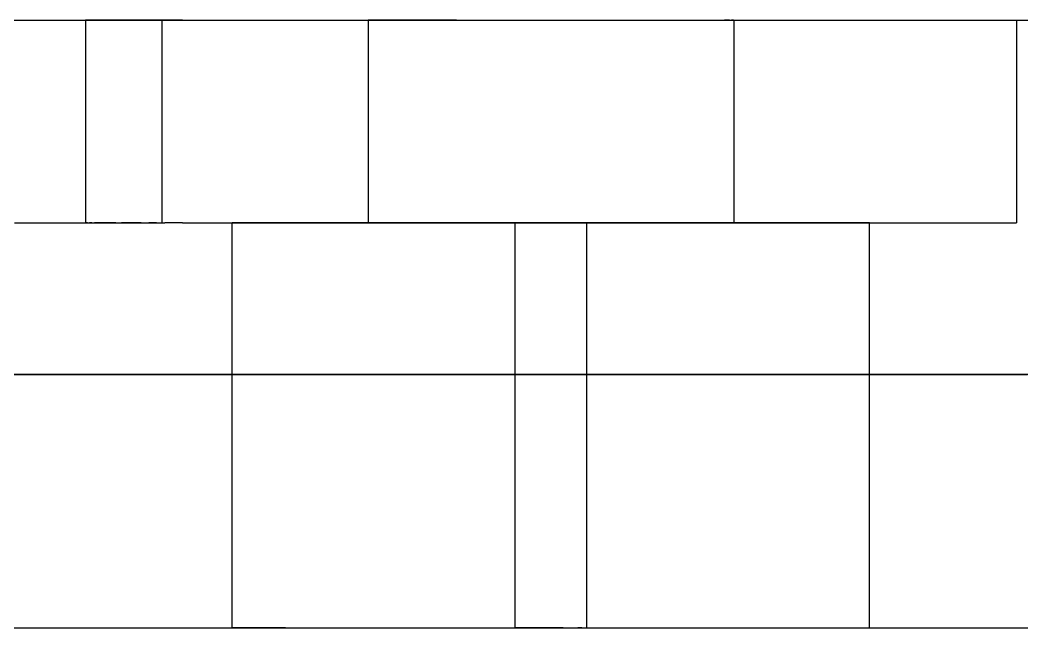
# Model space of a CAD drawing. Header units: millimetres. Extents: x -55 to 176, y -160 to 36.
# Drawn here: x -1.02 to 8.87, y -130 to -124 of the extents above; entities that cross this region are included whole.
import ezdxf

# ---------------------------------------------------------------- set-up
doc = ezdxf.new("R2010")
doc.units = ezdxf.units.MM
doc.layers.add('XZ', color=7, linetype='Continuous')

msp = doc.modelspace()

# ---------------------------------------------------------------- linework, layer by layer
at = {"layer": 'XZ'}
for p, q in [((-2.1112, -124), (-0.7041, -124)), ((-1.3115, -124), (-0.4374, -124)), ((-1.0776, -124), (-0.9724, -124)), ((-0.9724, -124), (-0.87, -124)), ((-0.87, -124), (-0.7708, -124)), ((-0.7708, -124), (-0.6748, -124)), ((-0.7041, -124), (0.7041, -124)), ((-0.6748, -124), (-0.5821, -124)), ((-0.5821, -124), (-0.4931, -124)), ((-0.4931, -124), (-0.4077, -124)), ((-0.4374, -124), (0.4374, -124)), ((-0.4077, -124), (-0.3261, -124)), ((-0.3752, -124), (-0.3777, -124)), ((-0.3777, -124), (-0.3777, -126)), ((-0.3676, -124), (-0.3752, -124)), ((-0.355, -124), (-0.3676, -124)), ((-0.3373, -124), (-0.355, -124)), ((-0.3147, -124), (-0.3373, -124)), ((-0.3261, -124), (-0.2485, -124)), ((-0.2871, -124), (-0.3147, -124)), ((-0.2545, -124), (-0.2871, -124)), ((-0.2172, -124), (-0.2545, -124)), ((-0.2485, -124), (-0.1749, -124)), ((-0.175, -124), (-0.2172, -124)), ((-0.128, -124), (-0.175, -124)), ((-0.1749, -124), (-0.1055, -124)), ((-0.0764, -124), (-0.128, -124)), ((-0.1055, -124), (-0.0404, -124)), ((-0.0202, -124), (-0.0764, -124)), ((-0.0404, -124), (0.0202, -124)), ((0.0404, -124), (-0.0202, -124)), ((0.0202, -124), (0.0764, -124)), ((0.1055, -124), (0.0404, -124)), ((0.0764, -124), (0.128, -124)), ((0.1749, -124), (0.1055, -124)), ((0.128, -124), (0.175, -124)), ((0.2485, -124), (0.1749, -124)), ((0.175, -124), (0.2172, -124)), ((0.2172, -124), (0.2545, -124)), ((0.3261, -124), (0.2485, -124)), ((0.2545, -124), (0.2871, -124)), ((0.2871, -124), (0.3147, -124)), ((0.3147, -124), (0.3373, -124)), ((0.4077, -124), (0.3261, -124)), ((0.3373, -124), (0.355, -124)), ((0.355, -124), (0.3676, -124)), ((0.3676, -124), (0.3752, -124)), ((0.3752, -124), (0.3777, -124)), ((0.3777, -124), (0.3777, -126)), ((0.4931, -124), (0.4077, -124)), ((0.4374, -124), (1.3115, -124)), ((0.5821, -124), (0.4931, -124)), ((0.5821, -124), (0.6748, -124)), ((0.6748, -124), (0.7708, -124)), ((0.7041, -124), (2.1112, -124)), ((0.7708, -124), (0.87, -124)), ((0.87, -124), (0.9724, -124)), ((0.9724, -124), (1.0776, -124)), ((1.0776, -124), (1.1857, -124)), ((1.1857, -124), (1.2963, -124)), ((1.2963, -124), (1.4093, -124)), ((1.3115, -124), (2.1836, -124)), ((1.4093, -124), (1.5246, -124)), ((1.5246, -124), (1.6419, -124)), ((1.6419, -124), (1.7611, -124)), ((1.7611, -124), (1.8819, -124)), ((1.8819, -124), (2.0043, -124)), ((2.0043, -124), (2.1279, -124)), ((2.1112, -124), (3.5151, -124)), ((2.1279, -124), (2.2527, -124)), ((2.1836, -124), (3.0522, -124)), ((2.2527, -124), (2.3783, -124)), ((2.3783, -124), (2.5047, -124)), ((2.4161, -124), (2.4136, -124)), ((2.4136, -124), (2.4136, -126)), ((2.4237, -124), (2.4161, -124)), ((2.4364, -124), (2.4237, -124)), ((2.454, -124), (2.4364, -124)), ((2.4767, -124), (2.454, -124)), ((2.5043, -124), (2.4767, -124)), ((2.5368, -124), (2.5043, -124)), ((2.5047, -124), (2.6315, -124)), ((2.5742, -124), (2.5368, -124)), ((2.6164, -124), (2.5742, -124)), ((2.6633, -124), (2.6164, -124)), ((2.6315, -124), (2.7586, -124)), ((2.7149, -124), (2.6633, -124)), ((2.7711, -124), (2.7149, -124)), ((2.7586, -124), (2.8859, -124)), ((2.8318, -124), (2.7711, -124)), ((2.8969, -124), (2.8318, -124)), ((2.8859, -124), (3.013, -124)), ((2.9662, -124), (2.8969, -124)), ((3.0398, -124), (2.9662, -124)), ((3.013, -124), (3.1399, -124)), ((3.1174, -124), (3.0398, -124)), ((3.0522, -124), (3.916, -124)), ((3.199, -124), (3.1174, -124)), ((3.1399, -124), (3.2662, -124)), ((3.2844, -124), (3.199, -124)), ((3.2662, -124), (3.3919, -124)), ((3.2844, -124), (3.3735, -124)), ((3.3735, -124), (3.4661, -124)), ((3.3919, -124), (3.5166, -124)), ((3.4661, -124), (3.5621, -124)), ((3.5151, -124), (4.9137, -124)), ((3.5166, -124), (3.6402, -124)), ((3.5621, -124), (3.6614, -124)), ((3.6402, -124), (3.7626, -124)), ((3.6614, -124), (3.7637, -124)), ((3.7626, -124), (3.8835, -124)), ((3.7637, -124), (3.869, -124)), ((3.869, -124), (3.977, -124)), ((3.8835, -124), (4.0026, -124)), ((3.916, -124), (4.7735, -124)), ((3.977, -124), (4.0876, -124)), ((4.0026, -124), (4.1199, -124)), ((4.0876, -124), (4.2007, -124)), ((4.1199, -124), (4.2352, -124)), ((4.2007, -124), (4.3159, -124)), ((4.2352, -124), (4.3482, -124)), ((4.3159, -124), (4.4333, -124)), ((4.3482, -124), (4.4589, -124)), ((4.4333, -124), (4.5524, -124)), ((4.4589, -124), (4.5669, -124)), ((4.5524, -124), (4.6733, -124)), ((4.5669, -124), (4.6722, -124)), ((4.6722, -124), (4.7745, -124)), ((4.6733, -124), (4.7956, -124)), ((4.7735, -124), (5.6236, -124)), ((4.7745, -124), (4.8738, -124)), ((4.7956, -124), (4.9193, -124)), ((4.8738, -124), (4.9698, -124)), ((4.9137, -124), (6.3047, -124)), ((4.9193, -124), (5.044, -124)), ((4.9698, -124), (5.0624, -124)), ((5.044, -124), (5.1697, -124)), ((5.0624, -124), (5.1515, -124)), ((5.1515, -124), (5.2369, -124)), ((5.1697, -124), (5.296, -124)), ((5.2369, -124), (5.3185, -124)), ((5.296, -124), (5.4228, -124)), ((5.3185, -124), (5.3961, -124)), ((5.3961, -124), (5.4696, -124)), ((5.4228, -124), (5.55, -124)), ((5.4696, -124), (5.539, -124)), ((5.539, -124), (5.6041, -124)), ((5.55, -124), (5.6772, -124)), ((5.6041, -124), (5.6648, -124)), ((5.6236, -124), (6.4647, -124)), ((5.6648, -124), (5.721, -124)), ((5.6772, -124), (5.8044, -124)), ((5.721, -124), (5.7726, -124)), ((5.7726, -124), (5.8195, -124)), ((5.8044, -124), (5.9312, -124)), ((5.8195, -124), (5.8617, -124)), ((5.8617, -124), (5.8991, -124)), ((5.8991, -124), (5.9316, -124)), ((5.9312, -124), (6.0576, -124)), ((5.9592, -124), (5.9316, -124)), ((5.9819, -124), (5.9592, -124)), ((5.9819, -124), (5.9995, -124)), ((6.0122, -124), (5.9995, -124)), ((6.0197, -124), (6.0122, -124)), ((6.0197, -124), (6.0223, -124)), ((6.0223, -124), (6.0223, -126)), ((6.0576, -124), (6.1832, -124)), ((6.1832, -124), (6.3079, -124)), ((6.3047, -124), (7.686, -124)), ((6.3079, -124), (6.4316, -124)), ((6.4316, -124), (6.5539, -124)), ((6.4647, -124), (7.2956, -124)), ((6.5539, -124), (6.6748, -124)), ((6.6748, -124), (6.794, -124)), ((6.794, -124), (6.9113, -124)), ((6.9113, -124), (7.0266, -124)), ((7.0266, -124), (7.1396, -124)), ((7.1396, -124), (7.2502, -124)), ((7.2502, -124), (7.3582, -124)), ((7.2956, -124), (8.115, -124)), ((7.3582, -124), (7.4635, -124)), ((7.4635, -124), (7.5659, -124)), ((7.5659, -124), (7.6651, -124)), ((7.6651, -124), (7.7611, -124)), ((7.686, -124), (9.0556, -124)), ((7.7611, -124), (7.8538, -124)), ((7.8538, -124), (7.9428, -124)), ((7.9428, -124), (8.0282, -124)), ((8.0282, -124), (8.1098, -124)), ((8.1098, -124), (8.1874, -124)), ((8.115, -124), (8.9216, -124)), ((8.1874, -124), (8.261, -124)), ((8.261, -124), (8.3304, -124)), ((8.3304, -124), (8.3954, -124)), ((8.3954, -124), (8.4561, -124)), ((8.4561, -124), (8.5123, -124)), ((8.5123, -124), (8.5639, -124)), ((8.5639, -124), (8.6108, -124)), ((8.6108, -124), (8.653, -124)), ((8.653, -124), (8.6904, -124)), ((8.6904, -124), (8.723, -124)), ((8.723, -124), (8.7506, -124)), ((8.7506, -124), (8.7732, -124)), ((8.7732, -124), (8.7909, -124)), ((8.7909, -124), (8.8035, -124)), ((8.8035, -124), (8.8111, -124)), ((8.8111, -124), (8.8136, -124)), ((8.8136, -124), (8.8136, -126)), ((-1.0776, -126), (-0.9724, -126)), ((-0.9724, -126), (-0.87, -126)), ((-0.87, -126), (-0.7708, -126)), ((-0.7708, -126), (-0.6748, -126)), ((-0.6748, -126), (-0.5821, -126)), ((-0.5821, -126), (-0.4931, -126)), ((-0.4931, -126), (-0.4077, -126)), ((-0.4077, -126), (-0.3261, -126)), ((-0.3777, -126), (-0.3752, -126)), ((-0.3676, -126), (-0.3752, -126)), ((-0.355, -126), (-0.3676, -126)), ((-0.355, -126), (-0.3373, -126)), ((-0.3147, -126), (-0.3373, -126)), ((-0.3261, -126), (-0.2485, -126)), ((-0.3147, -126), (-0.2871, -126)), ((-0.2545, -126), (-0.2871, -126)), ((-0.2172, -126), (-0.2545, -126)), ((-0.2485, -126), (-0.1749, -126)), ((-0.175, -126), (-0.2172, -126)), ((-0.128, -126), (-0.175, -126)), ((-0.1749, -126), (-0.1055, -126)), ((-0.0764, -126), (-0.128, -126)), ((-0.1055, -126), (-0.0404, -126)), ((-0.0764, -126), (-0.0202, -126)), ((-0.0404, -126), (0.0202, -126)), ((0.0404, -126), (-0.0202, -126)), ((0.0202, -126), (0.0764, -126)), ((0.1055, -126), (0.0404, -126)), ((0.0764, -126), (0.128, -126)), ((0.1749, -126), (0.1055, -126)), ((0.128, -126), (0.175, -126)), ((0.1749, -126), (0.2485, -126)), ((0.175, -126), (0.2172, -126)), ((0.2172, -126), (0.2545, -126)), ((0.3261, -126), (0.2485, -126)), ((0.2545, -126), (0.2871, -126)), ((0.2871, -126), (0.3147, -126)), ((0.3147, -126), (0.3373, -126)), ((0.3261, -126), (0.4077, -126)), ((0.3373, -126), (0.355, -126)), ((0.355, -126), (0.3676, -126)), ((0.3676, -126), (0.3752, -126)), ((0.3752, -126), (0.3777, -126)), ((0.4931, -126), (0.4077, -126)), ((0.5821, -126), (0.4931, -126)), ((0.5821, -126), (0.6748, -126)), ((0.6748, -126), (0.7708, -126)), ((0.7708, -126), (0.87, -126)), ((0.87, -126), (0.9724, -126)), ((0.9724, -126), (1.0776, -126)), ((1.0723, -130), (1.0723, -126)), ((1.0737, -126), (1.0723, -126)), ((1.0778, -126), (1.0737, -126)), ((1.0776, -126), (1.1857, -126)), ((1.0847, -126), (1.0778, -126)), ((1.0944, -126), (1.0847, -126)), ((1.1067, -126), (1.0944, -126)), ((1.1218, -126), (1.1067, -126)), ((1.1396, -126), (1.1218, -126)), ((1.1601, -126), (1.1396, -126)), ((1.1832, -126), (1.1601, -126)), ((1.2088, -126), (1.1832, -126)), ((1.1857, -126), (1.2963, -126)), ((1.237, -126), (1.2088, -126)), ((1.2678, -126), (1.237, -126)), ((1.301, -126), (1.2678, -126)), ((1.2963, -126), (1.4093, -126)), ((1.3365, -126), (1.301, -126)), ((1.3745, -126), (1.3365, -126)), ((1.4147, -126), (1.3745, -126)), ((1.4093, -126), (1.5246, -126)), ((1.4572, -126), (1.4147, -126)), ((1.5018, -126), (1.4572, -126)), ((1.5485, -126), (1.5018, -126)), ((1.5246, -126), (1.6419, -126)), ((1.5972, -126), (1.5485, -126)), ((1.6478, -126), (1.5972, -126)), ((1.6419, -126), (1.7611, -126)), ((1.7004, -126), (1.6478, -126)), ((1.7546, -126), (1.7004, -126)), ((1.8106, -126), (1.7546, -126)), ((1.7611, -126), (1.8819, -126)), ((1.8682, -126), (1.8106, -126)), ((1.9273, -126), (1.8682, -126)), ((1.8819, -126), (2.0043, -126)), ((1.9878, -126), (1.9273, -126)), ((2.0496, -126), (1.9878, -126)), ((2.0043, -126), (2.1279, -126)), ((2.1126, -126), (2.0496, -126)), ((2.1768, -126), (2.1126, -126)), ((2.1279, -126), (2.2527, -126)), ((2.2419, -126), (2.1768, -126)), ((2.308, -126), (2.2419, -126)), ((2.2527, -126), (2.3783, -126)), ((2.3749, -126), (2.308, -126)), ((2.4426, -126), (2.3749, -126)), ((2.3783, -126), (2.5047, -126)), ((2.4161, -126), (2.4136, -126)), ((2.4237, -126), (2.4161, -126)), ((2.4364, -126), (2.4237, -126)), ((2.4364, -126), (2.454, -126)), ((2.5108, -126), (2.4426, -126)), ((2.4767, -126), (2.454, -126)), ((2.5043, -126), (2.4767, -126)), ((2.5043, -126), (2.5368, -126)), ((2.5047, -126), (2.6315, -126)), ((2.5795, -126), (2.5108, -126)), ((2.5742, -126), (2.5368, -126)), ((2.6164, -126), (2.5742, -126)), ((2.6486, -126), (2.5795, -126)), ((2.6633, -126), (2.6164, -126)), ((2.6315, -126), (2.7586, -126)), ((2.7179, -126), (2.6486, -126)), ((2.6633, -126), (2.7149, -126)), ((2.7711, -126), (2.7149, -126)), ((2.7875, -126), (2.7179, -126)), ((2.7586, -126), (2.8859, -126)), ((2.8318, -126), (2.7711, -126)), ((2.8571, -126), (2.7875, -126)), ((2.8969, -126), (2.8318, -126)), ((2.9266, -126), (2.8571, -126)), ((2.8859, -126), (3.013, -126)), ((2.8969, -126), (2.9662, -126)), ((2.996, -126), (2.9266, -126)), ((3.0398, -126), (2.9662, -126)), ((3.0651, -126), (2.996, -126)), ((3.013, -126), (3.1399, -126)), ((3.1174, -126), (3.0398, -126)), ((3.1338, -126), (3.0651, -126)), ((3.1174, -126), (3.199, -126)), ((3.202, -126), (3.1338, -126)), ((3.1399, -126), (3.2662, -126)), ((3.2844, -126), (3.199, -126)), ((3.2696, -126), (3.202, -126)), ((3.2662, -126), (3.3919, -126)), ((3.3365, -126), (3.2696, -126)), ((3.3735, -126), (3.2844, -126)), ((3.4026, -126), (3.3365, -126)), ((3.3735, -126), (3.4661, -126)), ((3.3919, -126), (3.5166, -126)), ((3.4678, -126), (3.4026, -126)), ((3.4661, -126), (3.5621, -126)), ((3.5319, -126), (3.4678, -126)), ((3.5166, -126), (3.6402, -126)), ((3.595, -126), (3.5319, -126)), ((3.5621, -126), (3.6614, -126)), ((3.6568, -126), (3.595, -126)), ((3.6402, -126), (3.7626, -126)), ((3.7173, -126), (3.6568, -126)), ((3.6614, -126), (3.7637, -126)), ((3.7764, -126), (3.7173, -126)), ((3.7626, -126), (3.8835, -126)), ((3.7637, -126), (3.869, -126)), ((3.8339, -126), (3.7764, -126)), ((3.8899, -126), (3.8339, -126)), ((3.8636, -130), (3.8636, -126)), ((3.865, -126), (3.8636, -126)), ((3.8691, -126), (3.865, -126)), ((3.869, -126), (3.977, -126)), ((3.8761, -126), (3.8691, -126)), ((3.8857, -126), (3.8761, -126)), ((3.8835, -126), (4.0026, -126)), ((3.8981, -126), (3.8857, -126)), ((3.9442, -126), (3.8899, -126)), ((3.9132, -126), (3.8981, -126)), ((3.931, -126), (3.9132, -126)), ((3.9514, -126), (3.931, -126)), ((3.9967, -126), (3.9442, -126)), ((3.9745, -126), (3.9514, -126)), ((4.0002, -126), (3.9745, -126)), ((3.977, -126), (4.0876, -126)), ((4.0473, -126), (3.9967, -126)), ((4.0284, -126), (4.0002, -126)), ((4.0026, -126), (4.1199, -126)), ((4.0591, -126), (4.0284, -126)), ((4.0961, -126), (4.0473, -126)), ((4.0923, -126), (4.0591, -126)), ((4.0876, -126), (4.2007, -126)), ((4.1279, -126), (4.0923, -126)), ((4.1428, -126), (4.0961, -126)), ((4.1199, -126), (4.2352, -126)), ((4.1658, -126), (4.1279, -126)), ((4.1874, -126), (4.1428, -126)), ((4.2061, -126), (4.1658, -126)), ((4.2298, -126), (4.1874, -126)), ((4.2007, -126), (4.3159, -126)), ((4.2485, -126), (4.2061, -126)), ((4.2701, -126), (4.2298, -126)), ((4.2352, -126), (4.3482, -126)), ((4.2931, -126), (4.2485, -126)), ((4.308, -126), (4.2701, -126)), ((4.3398, -126), (4.2931, -126)), ((4.3436, -126), (4.308, -126)), ((4.3159, -126), (4.4333, -126)), ((4.3885, -126), (4.3398, -126)), ((4.3768, -126), (4.3436, -126)), ((4.3482, -126), (4.4589, -126)), ((4.4075, -126), (4.3768, -126)), ((4.4392, -126), (4.3885, -126)), ((4.4357, -126), (4.4075, -126)), ((4.4333, -126), (4.5524, -126)), ((4.4614, -126), (4.4357, -126)), ((4.4917, -126), (4.4392, -126)), ((4.4589, -126), (4.5669, -126)), ((4.4845, -126), (4.4614, -126)), ((4.5049, -126), (4.4845, -126)), ((4.546, -126), (4.4917, -126)), ((4.5227, -126), (4.5049, -126)), ((4.5378, -126), (4.5227, -126)), ((4.5502, -126), (4.5378, -126)), ((4.602, -126), (4.546, -126)), ((4.5598, -126), (4.5502, -126)), ((4.5524, -126), (4.6733, -126)), ((4.5667, -126), (4.5598, -126)), ((4.5709, -126), (4.5667, -126)), ((4.5669, -126), (4.6722, -126)), ((4.5723, -126), (4.5709, -126)), ((4.5723, -130), (4.5723, -126)), ((4.6595, -126), (4.602, -126)), ((4.7186, -126), (4.6595, -126)), ((4.6722, -126), (4.7745, -126)), ((4.6733, -126), (4.7956, -126)), ((4.7791, -126), (4.7186, -126)), ((4.7745, -126), (4.8738, -126)), ((4.8409, -126), (4.7791, -126)), ((4.7956, -126), (4.9193, -126)), ((4.9039, -126), (4.8409, -126)), ((4.8738, -126), (4.9698, -126)), ((4.9681, -126), (4.9039, -126)), ((4.9193, -126), (5.044, -126)), ((5.0333, -126), (4.9681, -126)), ((4.9698, -126), (5.0624, -126)), ((5.0994, -126), (5.0333, -126)), ((5.044, -126), (5.1697, -126)), ((5.0624, -126), (5.1515, -126)), ((5.1663, -126), (5.0994, -126)), ((5.1515, -126), (5.2369, -126)), ((5.2339, -126), (5.1663, -126)), ((5.1697, -126), (5.296, -126)), ((5.3021, -126), (5.2339, -126)), ((5.2369, -126), (5.3185, -126)), ((5.296, -126), (5.4228, -126)), ((5.3708, -126), (5.3021, -126)), ((5.3185, -126), (5.3961, -126)), ((5.4399, -126), (5.3708, -126)), ((5.3961, -126), (5.4696, -126)), ((5.4228, -126), (5.55, -126)), ((5.5093, -126), (5.4399, -126)), ((5.4696, -126), (5.539, -126)), ((5.5788, -126), (5.5093, -126)), ((5.539, -126), (5.6041, -126)), ((5.55, -126), (5.6772, -126)), ((5.6484, -126), (5.5788, -126)), ((5.6041, -126), (5.6648, -126)), ((5.7179, -126), (5.6484, -126)), ((5.6648, -126), (5.721, -126)), ((5.6772, -126), (5.8044, -126)), ((5.7873, -126), (5.7179, -126)), ((5.721, -126), (5.7726, -126)), ((5.7726, -126), (5.8195, -126)), ((5.8564, -126), (5.7873, -126)), ((5.8044, -126), (5.9312, -126)), ((5.8195, -126), (5.8617, -126)), ((5.9251, -126), (5.8564, -126)), ((5.8617, -126), (5.8991, -126)), ((5.8991, -126), (5.9316, -126)), ((5.9933, -126), (5.9251, -126)), ((5.9312, -126), (6.0576, -126)), ((5.9316, -126), (5.9592, -126)), ((5.9592, -126), (5.9819, -126)), ((5.9819, -126), (5.9995, -126)), ((6.0609, -126), (5.9933, -126)), ((5.9995, -126), (6.0122, -126)), ((6.0122, -126), (6.0197, -126)), ((6.0197, -126), (6.0223, -126)), ((6.0576, -126), (6.1832, -126)), ((6.1279, -126), (6.0609, -126)), ((6.1939, -126), (6.1279, -126)), ((6.1832, -126), (6.3079, -126)), ((6.2591, -126), (6.1939, -126)), ((6.3233, -126), (6.2591, -126)), ((6.3079, -126), (6.4316, -126)), ((6.3863, -126), (6.3233, -126)), ((6.4481, -126), (6.3863, -126)), ((6.4316, -126), (6.5539, -126)), ((6.5086, -126), (6.4481, -126)), ((6.5677, -126), (6.5086, -126)), ((6.5539, -126), (6.6748, -126)), ((6.6253, -126), (6.5677, -126)), ((6.6812, -126), (6.6253, -126)), ((6.6748, -126), (6.794, -126)), ((6.7355, -126), (6.6812, -126)), ((6.788, -126), (6.7355, -126)), ((6.8387, -126), (6.788, -126)), ((6.794, -126), (6.9113, -126)), ((6.8874, -126), (6.8387, -126)), ((6.9341, -126), (6.8874, -126)), ((6.9113, -126), (7.0266, -126)), ((6.9787, -126), (6.9341, -126)), ((7.0212, -126), (6.9787, -126)), ((7.0614, -126), (7.0212, -126)), ((7.0266, -126), (7.1396, -126)), ((7.0993, -126), (7.0614, -126)), ((7.1349, -126), (7.0993, -126)), ((7.1681, -126), (7.1349, -126)), ((7.1396, -126), (7.2502, -126)), ((7.1988, -126), (7.1681, -126)), ((7.2271, -126), (7.1988, -126)), ((7.2527, -126), (7.2271, -126)), ((7.2502, -126), (7.3582, -126)), ((7.2758, -126), (7.2527, -126)), ((7.2962, -126), (7.2758, -126)), ((7.314, -126), (7.2962, -126)), ((7.3291, -126), (7.314, -126)), ((7.3415, -126), (7.3291, -126)), ((7.3512, -126), (7.3415, -126)), ((7.3581, -126), (7.3512, -126)), ((7.3622, -126), (7.3581, -126)), ((7.3582, -126), (7.4635, -126)), ((7.3636, -126), (7.3622, -126)), ((7.3636, -130), (7.3636, -126)), ((7.4635, -126), (7.5659, -126)), ((7.5659, -126), (7.6651, -126)), ((7.6651, -126), (7.7611, -126)), ((7.7611, -126), (7.8538, -126)), ((7.8538, -126), (7.9428, -126)), ((7.9428, -126), (8.0282, -126)), ((8.0282, -126), (8.1098, -126)), ((8.1098, -126), (8.1874, -126)), ((8.1874, -126), (8.261, -126)), ((8.261, -126), (8.3304, -126)), ((8.3304, -126), (8.3954, -126)), ((8.3954, -126), (8.4561, -126)), ((8.4561, -126), (8.5123, -126)), ((8.5123, -126), (8.5639, -126)), ((8.5639, -126), (8.6108, -126)), ((8.6108, -126), (8.653, -126)), ((8.653, -126), (8.6904, -126)), ((8.6904, -126), (8.723, -126)), ((8.723, -126), (8.7506, -126)), ((8.7506, -126), (8.7732, -126)), ((8.7732, -126), (8.7909, -126)), ((8.7909, -126), (8.8035, -126)), ((8.8035, -126), (8.8111, -126)), ((8.8111, -126), (8.8136, -126)), ((-0.4732, -127.5), (-1.4188, -127.5)), ((-1.3115, -127.5), (-0.4374, -127.5)), ((0.4732, -127.5), (-0.4732, -127.5)), ((-0.4374, -127.5), (0.4374, -127.5)), ((0.4374, -127.5), (1.3115, -127.5)), ((1.4188, -127.5), (0.4732, -127.5)), ((1.3115, -127.5), (2.1836, -127.5)), ((2.3622, -127.5), (1.4188, -127.5)), ((2.1836, -127.5), (3.0522, -127.5)), ((3.3019, -127.5), (2.3622, -127.5)), ((3.0522, -127.5), (3.916, -127.5)), ((4.2364, -127.5), (3.3019, -127.5)), ((3.916, -127.5), (4.7735, -127.5)), ((5.1641, -127.5), (4.2364, -127.5)), ((4.7735, -127.5), (5.6236, -127.5)), ((6.0837, -127.5), (5.1641, -127.5)), ((5.6236, -127.5), (6.4647, -127.5)), ((6.9936, -127.5), (6.0837, -127.5)), ((6.4647, -127.5), (7.2956, -127.5)), ((7.8925, -127.5), (6.9936, -127.5)), ((7.2956, -127.5), (8.115, -127.5)), ((8.779, -127.5), (7.8925, -127.5)), ((8.115, -127.5), (8.9216, -127.5)), ((9.6515, -127.5), (8.779, -127.5)), ((-2.1112, -130), (-0.7041, -130)), ((-1.4188, -130), (-0.4732, -130)), ((-0.7041, -130), (0.7041, -130)), ((-0.4732, -130), (0.4732, -130)), ((0.4732, -130), (1.4188, -130)), ((0.7041, -130), (2.1112, -130)), ((1.0737, -130), (1.0723, -130)), ((1.0778, -130), (1.0737, -130)), ((1.0847, -130), (1.0778, -130)), ((1.0944, -130), (1.0847, -130)), ((1.1067, -130), (1.0944, -130)), ((1.1218, -130), (1.1067, -130)), ((1.1396, -130), (1.1218, -130)), ((1.1601, -130), (1.1396, -130)), ((1.1832, -130), (1.1601, -130)), ((1.2088, -130), (1.1832, -130)), ((1.237, -130), (1.2088, -130)), ((1.2678, -130), (1.237, -130)), ((1.301, -130), (1.2678, -130)), ((1.3365, -130), (1.301, -130)), ((1.3745, -130), (1.3365, -130)), ((1.4147, -130), (1.3745, -130)), ((1.4572, -130), (1.4147, -130)), ((1.4188, -130), (2.3622, -130)), ((1.5018, -130), (1.4572, -130)), ((1.5485, -130), (1.5018, -130)), ((1.5972, -130), (1.5485, -130)), ((1.5972, -130), (1.6478, -130)), ((1.6478, -130), (1.7004, -130)), ((1.7004, -130), (1.7546, -130)), ((1.7546, -130), (1.8106, -130)), ((1.8106, -130), (1.8682, -130)), ((1.8682, -130), (1.9273, -130)), ((1.9273, -130), (1.9878, -130)), ((1.9878, -130), (2.0496, -130)), ((2.0496, -130), (2.1126, -130)), ((2.1112, -130), (3.5151, -130)), ((2.1126, -130), (2.1768, -130)), ((2.1768, -130), (2.2419, -130)), ((2.2419, -130), (2.308, -130)), ((2.308, -130), (2.3749, -130)), ((2.3622, -130), (3.3019, -130)), ((2.3749, -130), (2.4426, -130)), ((2.4426, -130), (2.5108, -130)), ((2.5108, -130), (2.5795, -130)), ((2.5795, -130), (2.6486, -130)), ((2.6486, -130), (2.7179, -130)), ((2.7179, -130), (2.7875, -130)), ((2.7875, -130), (2.8571, -130)), ((2.8571, -130), (2.9266, -130)), ((2.9266, -130), (2.996, -130)), ((2.996, -130), (3.0651, -130)), ((3.0651, -130), (3.1338, -130)), ((3.1338, -130), (3.202, -130)), ((3.202, -130), (3.2696, -130)), ((3.2696, -130), (3.3365, -130)), ((3.3019, -130), (4.2364, -130)), ((3.3365, -130), (3.4026, -130)), ((3.4026, -130), (3.4678, -130)), ((3.4678, -130), (3.5319, -130)), ((3.5151, -130), (4.9137, -130)), ((3.5319, -130), (3.595, -130)), ((3.595, -130), (3.6568, -130)), ((3.6568, -130), (3.7173, -130)), ((3.7173, -130), (3.7764, -130)), ((3.7764, -130), (3.8339, -130)), ((3.8339, -130), (3.8899, -130)), ((3.865, -130), (3.8636, -130)), ((3.8691, -130), (3.865, -130)), ((3.8761, -130), (3.8691, -130)), ((3.8857, -130), (3.8761, -130)), ((3.8981, -130), (3.8857, -130)), ((3.8899, -130), (3.9442, -130)), ((3.9132, -130), (3.8981, -130)), ((3.931, -130), (3.9132, -130)), ((3.9514, -130), (3.931, -130)), ((3.9442, -130), (3.9967, -130)), ((3.9745, -130), (3.9514, -130)), ((4.0002, -130), (3.9745, -130)), ((3.9967, -130), (4.0473, -130)), ((4.0284, -130), (4.0002, -130)), ((4.0591, -130), (4.0284, -130)), ((4.0473, -130), (4.0961, -130)), ((4.0923, -130), (4.0591, -130)), ((4.1279, -130), (4.0923, -130)), ((4.0961, -130), (4.1428, -130)), ((4.1658, -130), (4.1279, -130)), ((4.1428, -130), (4.1874, -130)), ((4.2061, -130), (4.1658, -130)), ((4.1874, -130), (4.2298, -130)), ((4.2485, -130), (4.2061, -130)), ((4.2298, -130), (4.2701, -130)), ((4.2364, -130), (5.1641, -130)), ((4.2931, -130), (4.2485, -130)), ((4.2701, -130), (4.308, -130)), ((4.3398, -130), (4.2931, -130)), ((4.308, -130), (4.3436, -130)), ((4.3398, -130), (4.3885, -130)), ((4.3436, -130), (4.3768, -130)), ((4.3768, -130), (4.4075, -130)), ((4.3885, -130), (4.4392, -130)), ((4.4075, -130), (4.4357, -130)), ((4.4357, -130), (4.4614, -130)), ((4.4392, -130), (4.4917, -130)), ((4.4614, -130), (4.4845, -130)), ((4.5049, -130), (4.4845, -130)), ((4.4917, -130), (4.546, -130)), ((4.5227, -130), (4.5049, -130)), ((4.5227, -130), (4.5378, -130)), ((4.5378, -130), (4.5502, -130)), ((4.546, -130), (4.602, -130)), ((4.5502, -130), (4.5598, -130)), ((4.5598, -130), (4.5667, -130)), ((4.5667, -130), (4.5709, -130)), ((4.5709, -130), (4.5723, -130)), ((4.602, -130), (4.6595, -130)), ((4.6595, -130), (4.7186, -130)), ((4.7186, -130), (4.7791, -130)), ((4.7791, -130), (4.8409, -130)), ((4.8409, -130), (4.9039, -130)), ((4.9039, -130), (4.9681, -130)), ((4.9137, -130), (6.3047, -130)), ((4.9681, -130), (5.0333, -130)), ((5.0333, -130), (5.0994, -130)), ((5.0994, -130), (5.1663, -130)), ((5.1641, -130), (6.0837, -130)), ((5.1663, -130), (5.2339, -130)), ((5.2339, -130), (5.3021, -130)), ((5.3021, -130), (5.3708, -130)), ((5.3708, -130), (5.4399, -130)), ((5.4399, -130), (5.5093, -130)), ((5.5093, -130), (5.5788, -130)), ((5.5788, -130), (5.6484, -130)), ((5.6484, -130), (5.7179, -130)), ((5.7179, -130), (5.7873, -130)), ((5.7873, -130), (5.8564, -130)), ((5.8564, -130), (5.9251, -130)), ((5.9251, -130), (5.9933, -130)), ((5.9933, -130), (6.0609, -130)), ((6.0609, -130), (6.1279, -130)), ((6.0837, -130), (6.9936, -130)), ((6.1279, -130), (6.1939, -130)), ((6.1939, -130), (6.2591, -130)), ((6.2591, -130), (6.3233, -130)), ((6.3047, -130), (7.686, -130)), ((6.3233, -130), (6.3863, -130)), ((6.3863, -130), (6.4481, -130)), ((6.4481, -130), (6.5086, -130)), ((6.5086, -130), (6.5677, -130)), ((6.5677, -130), (6.6253, -130)), ((6.6253, -130), (6.6812, -130)), ((6.6812, -130), (6.7355, -130)), ((6.7355, -130), (6.788, -130)), ((6.788, -130), (6.8387, -130)), ((6.8387, -130), (6.8874, -130)), ((6.8874, -130), (6.9341, -130)), ((6.9341, -130), (6.9787, -130)), ((6.9787, -130), (7.0212, -130)), ((6.9936, -130), (7.8925, -130)), ((7.0212, -130), (7.0614, -130)), ((7.0614, -130), (7.0993, -130)), ((7.0993, -130), (7.1349, -130)), ((7.1349, -130), (7.1681, -130)), ((7.1681, -130), (7.1988, -130)), ((7.1988, -130), (7.2271, -130)), ((7.2271, -130), (7.2527, -130)), ((7.2527, -130), (7.2758, -130)), ((7.2758, -130), (7.2962, -130)), ((7.2962, -130), (7.314, -130)), ((7.314, -130), (7.3291, -130)), ((7.3291, -130), (7.3415, -130)), ((7.3415, -130), (7.3512, -130)), ((7.3512, -130), (7.3581, -130)), ((7.3581, -130), (7.3622, -130)), ((7.3622, -130), (7.3636, -130)), ((7.686, -130), (9.0556, -130)), ((7.8925, -130), (8.779, -130)), ((8.779, -130), (9.6515, -130))]:
    msp.add_line(p, q, dxfattribs=at)

doc.saveas('drawing.dxf')
